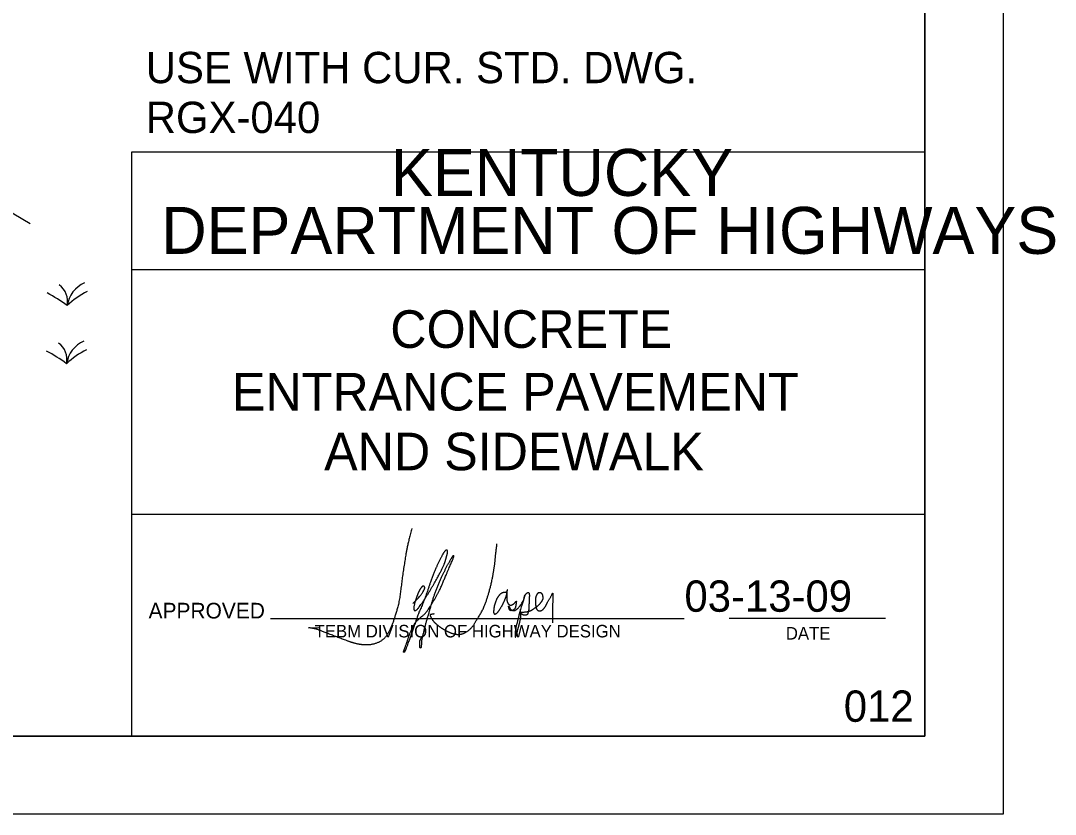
# Model space of a CAD drawing. Extents: x 1000 to 1036.3, y 1000 to 1022.
# Drawn here: x 1029.73 to 1036.33, y 1000 to 1005.07 of the extents above; entities that cross this region are included whole.
import ezdxf

# ---------------------------------------------------------------- set-up
doc = ezdxf.new("R2010")
doc.units = 0
for name, color, linetype in [('Default', 7, 'Continuous'), ('Level 1', 7, 'Continuous'), ('Level 10', 7, 'Continuous'), ('Level 11', 7, 'Continuous'), ('Level 2', 7, 'Continuous'), ('SB_PL_CUTLINE_PR', 7, 'Continuous'), ('SB_PL_SBL4_PR', 7, 'Continuous')]:
    doc.layers.add(name, color=color, linetype=linetype)

msp = doc.modelspace()

# ---------------------------------------------------------------- linework, layer by layer
at = {"layer": 'Level 1'}
for p, q in [((1028.7499, 1004.3858), (1029.7874, 1003.7728)), ((1031.5632, 1001.1918), (1031.6302, 1001.1937))]:
    msp.add_line(p, q, dxfattribs=at)
for centre, radius, start, end in [((1029.8951, 1003.2755), 0.1311, 348.46333, 53.88758), ((1030.2073, 1003.2236), 0.1855, 113.1649, 172.02683), ((1029.3754, 1002.3677), 1.0942, 53.67487, 61.60536), ((1030.3923, 1002.8589), 0.5371, 116.66465, 133.36453), ((1029.8909, 1002.9042), 0.1311, 348.46333, 53.88758), ((1030.2031, 1002.8522), 0.1855, 113.1649, 172.02683), ((1030.3881, 1002.4875), 0.5371, 116.66465, 133.36453), ((1029.3711, 1001.9964), 1.0942, 53.67487, 61.60536)]:
    msp.add_arc(centre, radius, start, end, dxfattribs=at)
for points in [[(1032.2238, 1001.8265), (1032.194, 1001.713), (1032.1754, 1001.5957), (1032.1568, 1001.4654), (1032.1456, 1001.3649), (1032.1177, 1001.2663), (1032.0917, 1001.1918), (1032.0507, 1001.1174), (1031.9763, 1001.082), (1031.9, 1001.082), (1031.8461, 1001.095), (1031.7456, 1001.1323), (1031.6451, 1001.1713), (1031.6079, 1001.1862), (1031.5632, 1001.1918)], [(1032.3665, 1001.2797), (1032.3458, 1001.2768), (1032.3399, 1001.2738), (1032.3419, 1001.2669), (1032.3537, 1001.2432), (1032.3734, 1001.2205), (1032.404, 1001.1959), (1032.4375, 1001.1751), (1032.477, 1001.1564), (1032.5134, 1001.1475), (1032.5539, 1001.1525), (1032.5903, 1001.1761), (1032.618, 1001.2067), (1032.6357, 1001.2373), (1032.6732, 1001.2965), (1032.6998, 1001.3606), (1032.7185, 1001.4238), (1032.7333, 1001.478), (1032.7461, 1001.5491), (1032.755, 1001.6043), (1032.7589, 1001.6566), (1032.7639, 1001.6931), (1032.7678, 1001.7276)], [(1032.2306, 1001.3468), (1032.276, 1001.3902), (1032.2977, 1001.4248), (1032.3095, 1001.4475), (1032.3006, 1001.4583), (1032.2937, 1001.4573), (1032.2829, 1001.4475), (1032.2671, 1001.4208), (1032.2543, 1001.3873), (1032.2415, 1001.3458), (1032.2356, 1001.3182), (1032.2385, 1001.3014), (1032.2494, 1001.3004), (1032.2642, 1001.3143), (1032.3075, 1001.3754), (1032.3598, 1001.4613), (1032.4012, 1001.5353), (1032.4327, 1001.5984), (1032.4465, 1001.6477), (1032.4525, 1001.6704), (1032.4515, 1001.6823), (1032.4495, 1001.6892), (1032.4377, 1001.6852), (1032.4219, 1001.6625), (1032.4002, 1001.6181), (1032.3765, 1001.5718), (1032.3588, 1001.5244), (1032.3381, 1001.4692), (1032.3184, 1001.408), (1032.2908, 1001.336), (1032.2661, 1001.2837), (1032.2375, 1001.1969), (1032.2149, 1001.1337), (1032.1912, 1001.0696), (1032.1774, 1001.0341), (1032.1705, 1001.0351), (1032.1744, 1001.0489), (1032.1942, 1001.1031), (1032.2129, 1001.1584), (1032.2366, 1001.2087), (1032.2504, 1001.2304), (1032.276, 1001.2541), (1032.3066, 1001.2787), (1032.3282, 1001.3064), (1032.3696, 1001.3725), (1032.4081, 1001.4445), (1032.4327, 1001.5047), (1032.4643, 1001.5797), (1032.4899, 1001.6379), (1032.4949, 1001.6517), (1032.487, 1001.6527), (1032.4722, 1001.629), (1032.4436, 1001.5787), (1032.4199, 1001.5274), (1032.3933, 1001.4711), (1032.3687, 1001.407), (1032.3549, 1001.3665), (1032.3391, 1001.3103), (1032.3174, 1001.2353), (1032.3016, 1001.1781), (1032.2858, 1001.111), (1032.2849, 1001.0735), (1032.2819, 1001.0617), (1032.276, 1001.0627), (1032.276, 1001.0765), (1032.274, 1001.0982), (1032.277, 1001.116), (1032.2987, 1001.1465)], [(1032.8258, 1001.4179), (1032.8051, 1001.4179), (1032.7853, 1001.404), (1032.7686, 1001.3823), (1032.7568, 1001.3518), (1032.7499, 1001.3291), (1032.7469, 1001.3064), (1032.7459, 1001.2866), (1032.7518, 1001.2768), (1032.7696, 1001.2856), (1032.7844, 1001.3064), (1032.8031, 1001.337), (1032.8169, 1001.3675), (1032.8287, 1001.3961), (1032.8346, 1001.4327), (1032.8337, 1001.4346), (1032.8307, 1001.4228), (1032.8297, 1001.3922), (1032.8307, 1001.3626), (1032.8396, 1001.3429), (1032.8514, 1001.335), (1032.8593, 1001.336), (1032.8751, 1001.3429), (1032.8928, 1001.3636), (1032.8908, 1001.3557), (1032.8879, 1001.3271), (1032.878, 1001.3054), (1032.8563, 1001.2995), (1032.8494, 1001.3034), (1032.8435, 1001.3192), (1032.8415, 1001.33), (1032.8465, 1001.3271), (1032.8494, 1001.3162), (1032.8563, 1001.3074), (1032.8751, 1001.2985), (1032.8958, 1001.3093), (1032.9175, 1001.332), (1032.9372, 1001.3646), (1032.947, 1001.3952), (1032.947, 1001.4021), (1032.9421, 1001.3952), (1032.9362, 1001.3646), (1032.9135, 1001.2945), (1032.9017, 1001.2442), (1032.8889, 1001.1959), (1032.883, 1001.1564), (1032.8839, 1001.1337), (1032.8859, 1001.1308), (1032.8899, 1001.1367), (1032.8968, 1001.1623), (1032.9056, 1001.1969), (1032.9165, 1001.2393), (1032.9214, 1001.2659), (1032.9184, 1001.3093)], [(1032.946, 1001.3991), (1032.9549, 1001.41), (1032.9677, 1001.4188), (1032.9746, 1001.4119), (1032.9746, 1001.3853), (1032.9737, 1001.3587), (1032.9717, 1001.336), (1032.9727, 1001.3143), (1032.9668, 1001.2906), (1032.9628, 1001.2768), (1032.9549, 1001.2718), (1032.9441, 1001.2708), (1032.9332, 1001.2728), (1032.9224, 1001.2827), (1032.9115, 1001.2926), (1032.9273, 1001.2916), (1032.9569, 1001.2926), (1032.9835, 1001.3004), (1033.0052, 1001.3143), (1033.0338, 1001.335), (1033.0515, 1001.3557), (1033.0634, 1001.3754), (1033.0624, 1001.3922), (1033.0565, 1001.41), (1033.0407, 1001.4169), (1033.0279, 1001.4129), (1033.018, 1001.3971), (1033.0141, 1001.3804), (1033.0141, 1001.3577), (1033.0141, 1001.337), (1033.018, 1001.3172), (1033.0279, 1001.3004), (1033.0486, 1001.2985), (1033.0653, 1001.3103), (1033.0801, 1001.332), (1033.092, 1001.3577), (1033.1097, 1001.3853), (1033.1225, 1001.4119), (1033.1255, 1001.4129), (1033.1245, 1001.3961), (1033.1235, 1001.3518), (1033.1235, 1001.3202), (1033.1215, 1001.2728), (1033.1225, 1001.2235)]]:
    msp.add_open_spline(points, degree=2, dxfattribs=at)
at = {"layer": 'Level 10'}
for p, q in [((1036, 1022), (1036, 1000)), ((1035.5, 1021.5), (1035.5, 1000.5)), ((1030.4369, 1000.5), (1030.4369, 1004.2304)), ((1030.4369, 1004.2304), (1035.5, 1004.2304)), ((1030.4369, 1003.4804), (1035.4998, 1003.4804)), ((1030.4369, 1001.9179), (1035.4997, 1001.9179)), ((1031.3218, 1001.2501), (1033.9629, 1001.2501)), ((1035.25, 1001.25), (1034.25, 1001.25)), ((1035.5, 1000.5), (1007, 1000.5)), ((1036, 1000), (1000, 1000))]:
    msp.add_line(p, q, dxfattribs=at)
at = {"layer": 'Level 11'}
msp.add_lwpolyline([(1007, 1000.5), (1035.5, 1000.5), (1035.5, 1021.5), (1007, 1021.5)], close=True, dxfattribs=at)
at = {"layer": 'SB_PL_CUTLINE_PR'}
msp.add_lwpolyline([(1000, 1022), (1036, 1022), (1036, 1000), (1000, 1000)], close=True, dxfattribs=at)
at = {"layer": 'SB_PL_SBL4_PR'}
msp.add_lwpolyline([(1007, 1000.5), (1035.5, 1000.5), (1035.5, 1021.5), (1007, 1021.5)], close=True, dxfattribs=at)

# ---------------------------------------------------------------- texts
at = {"layer": 'Default'}
for s, p in [('USE WITH CUR. STD. DWG.', (1030.5247, 1004.6699)), ('RGX-040', (1030.5247, 1004.3516))]:
    msp.add_text(s, height=0.2, dxfattribs=at).set_placement(p)
at = {"layer": 'Level 10'}
for s, height, p in [('KENTUCKY', 0.3, (1032.0911, 1003.9497)), ('DEPARTMENT OF HIGHWAYS', 0.3, (1030.6241, 1003.5797)), ('CONCRETE', 0.24, (1032.0864, 1002.9792)), ('ENTRANCE PAVEMENT', 0.24, (1031.0749, 1002.5792)), ('AND SIDEWALK', 0.24, (1031.664, 1002.1975)), ('APPROVED', 0.1, (1030.5427, 1001.2508)), ('TEBM DIVISION OF HIGHWAY DESIGN', 0.08, (1031.603, 1001.1299)), ('DATE', 0.08, (1034.6126, 1001.1161))]:
    msp.add_text(s, height=height, dxfattribs=at).set_placement(p)
at = {"layer": 'Level 2'}
for s, p in [('03-13-09', (1033.9651, 1001.2938)), ('012', (1034.9828, 1000.5909))]:
    msp.add_text(s, height=0.2, dxfattribs=at).set_placement(p)

doc.saveas('drawing.dxf')
